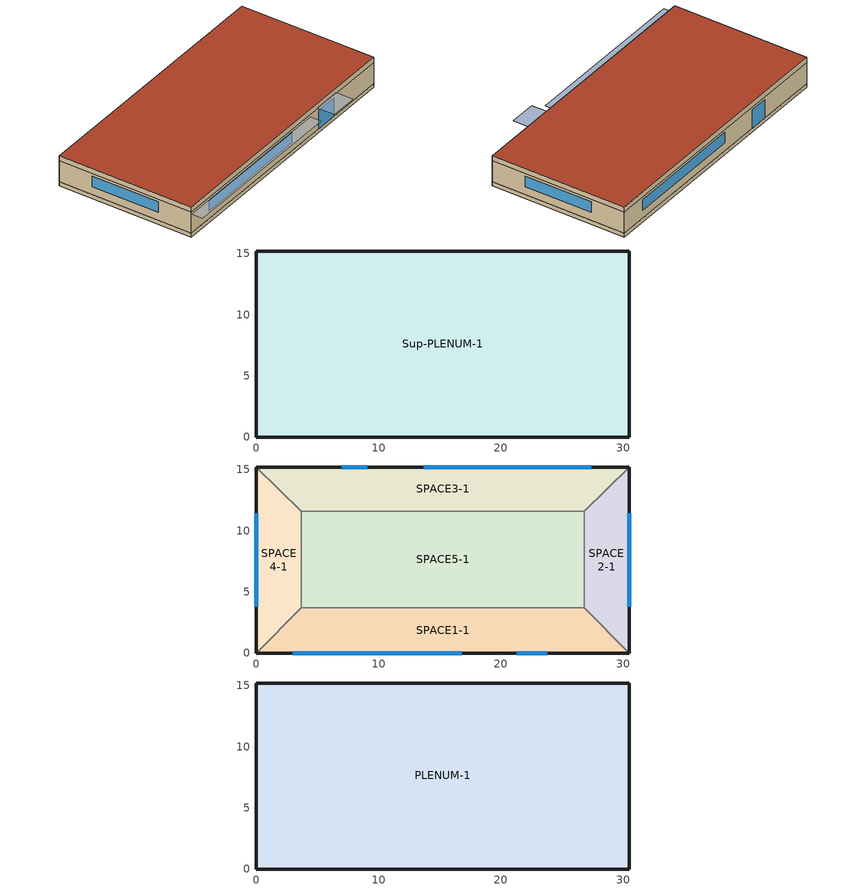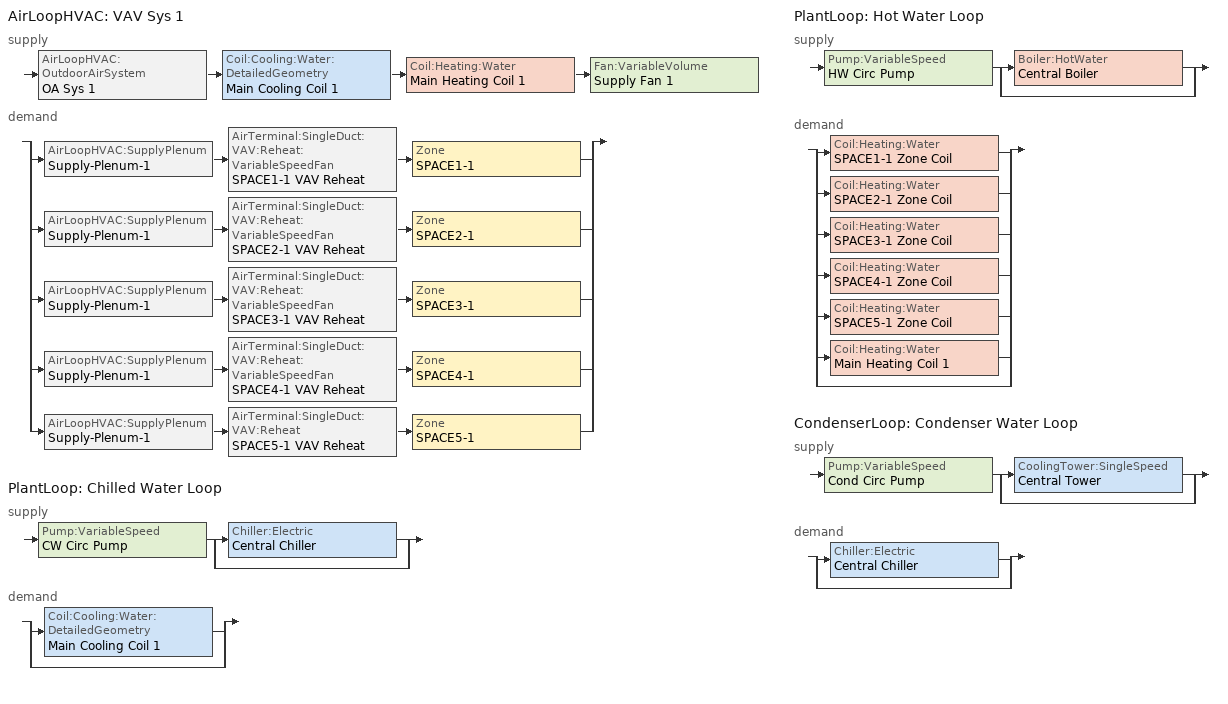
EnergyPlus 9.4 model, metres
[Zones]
Sup-PLENUM-1
 floor ground (FLOOR-SLAB-1): 30.5,15.2 30.5,0 0,0 0,15.2 z-0.45
 wall outside (WALL-1): 30.5,15.2 0,15.2 0,0 30.5,0 30.5,15.2 z-0.45:0
SPACE3-1
 floor to Sup-PLENUM-1 (CLNG-1): 26.8,11.6 3.7,11.6 0,15.2 30.5,15.2 z0
 wall outside (WALL-1): 30.5,15.2 0,15.2 z0:2.4
 wall to SPACE2-1 (INT-WALL-1): 26.8,11.6 30.5,15.2 z0:2.4
 wall to SPACE4-1 (INT-WALL-1): 0,15.2 3.7,11.6 z0:2.4
 wall to SPACE5-1 (INT-WALL-1): 3.7,11.6 26.8,11.6 z0:2.4
 window (Sgl Grey 3mm): 9.1,15.2 7,15.2 z0:2.1
 window (Dbl Clr 3mm/13mm Air): 27.4,15.2 13.7,15.2 z0.9:2.1
SPACE1-1
 floor to Sup-PLENUM-1 (CLNG-1): 26.8,3.7 30.5,0 0,0 3.7,3.7 z0
 wall outside (WALL-1): 0,0 30.5,0 z0:2.4
 wall to SPACE2-1 (INT-WALL-1): 30.5,0 26.8,3.7 z0:2.4
 wall to SPACE4-1 (INT-WALL-1): 3.7,3.7 0,0 z0:2.4
 wall to SPACE5-1 (INT-WALL-1): 26.8,3.7 3.7,3.7 z0:2.4
 window (Sgl Grey 3mm): 21.3,0 23.8,0 z0:2.1
 window (Dbl Clr 3mm/13mm Air): 3,0 16.8,0 z0.9:2.1
SPACE2-1
 floor to Sup-PLENUM-1 (CLNG-1): 26.8,11.6 30.5,15.2 30.5,0 26.8,3.7 z0
 wall outside (WALL-1): 30.5,0 30.5,15.2 z0:2.4
 wall to SPACE5-1 (INT-WALL-1): 26.8,11.6 26.8,3.7 z0:2.4
 window (Dbl Clr 3mm/13mm Air): 30.5,3.8 30.5,11.4 z0.9:2.1
SPACE4-1
 floor to Sup-PLENUM-1 (CLNG-1): 3.7,3.7 0,0 0,15.2 3.7,11.6 z0
 wall outside (WALL-1): 0,15.2 0,0 z0:2.4
 wall to SPACE5-1 (INT-WALL-1): 3.7,3.7 3.7,11.6 z0:2.4
 window (Dbl Clr 3mm/13mm Air): 0,11.4 0,3.8 z0.9:2.1
SPACE5-1
 floor to Sup-PLENUM-1 (CLNG-1): 26.8,11.6 26.8,3.7 3.7,3.7 3.7,11.6 z0
PLENUM-1
 floor to SPACE1-1 (CLNG-1): 26.8,3.7 30.5,0 0,0 3.7,3.7 z2.4
 floor to SPACE2-1 (CLNG-1): 26.8,11.6 30.5,15.2 30.5,0 26.8,3.7 z2.4
 floor to SPACE3-1 (CLNG-1): 26.8,11.6 3.7,11.6 0,15.2 30.5,15.2 z2.4
 floor to SPACE4-1 (CLNG-1): 3.7,3.7 0,0 0,15.2 3.7,11.6 z2.4
 floor to SPACE5-1 (CLNG-1): 26.8,11.6 26.8,3.7 3.7,3.7 3.7,11.6 z2.4
 wall outside (WALL-1): 30.5,15.2 0,15.2 0,0 30.5,0 30.5,15.2 z2.4:3
 roof outside (ROOF-1): 0,15.2 0,0 30.5,0 30.5,15.2 z3
shading: 0,-1.3 0,0 19.8,0 19.8,-1.3 z2.2; 21,-2 21,0 24.1,0 24.1,-2 z2.6
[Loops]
AirLoopHVAC 'VAV Sys 1'
 supply: AirLoopHVAC:OutdoorAirSystem 'OA Sys 1' > Coil:Cooling:Water:DetailedGeometry 'Main Cooling Coil 1' > Coil:Heating:Water 'Main Heating Coil 1' > Fan:VariableVolume 'Supply Fan 1'
 demand: split
  | AirLoopHVAC:SupplyPlenum 'Supply-Plenum-1' > AirTerminal:SingleDuct:VAV:Reheat:VariableSpeedFan 'SPACE1-1 VAV Reheat' > Zone 'SPACE1-1'
  | AirLoopHVAC:SupplyPlenum 'Supply-Plenum-1' > AirTerminal:SingleDuct:VAV:Reheat:VariableSpeedFan 'SPACE2-1 VAV Reheat' > Zone 'SPACE2-1'
  | AirLoopHVAC:SupplyPlenum 'Supply-Plenum-1' > AirTerminal:SingleDuct:VAV:Reheat:VariableSpeedFan 'SPACE3-1 VAV Reheat' > Zone 'SPACE3-1'
  | AirLoopHVAC:SupplyPlenum 'Supply-Plenum-1' > AirTerminal:SingleDuct:VAV:Reheat:VariableSpeedFan 'SPACE4-1 VAV Reheat' > Zone 'SPACE4-1'
  | AirLoopHVAC:SupplyPlenum 'Supply-Plenum-1' > AirTerminal:SingleDuct:VAV:Reheat 'SPACE5-1 VAV Reheat' > Zone 'SPACE5-1'
PlantLoop 'Chilled Water Loop'
 supply: Pump:VariableSpeed 'CW Circ Pump' > split
  | Chiller:Electric 'Central Chiller'
  | bypass
 demand: split
  | Coil:Cooling:Water:DetailedGeometry 'Main Cooling Coil 1'
  | bypass
PlantLoop 'Hot Water Loop'
 supply: Pump:VariableSpeed 'HW Circ Pump' > split
  | Boiler:HotWater 'Central Boiler'
  | bypass
 demand: split
  | Coil:Heating:Water 'SPACE1-1 Zone Coil'
  | Coil:Heating:Water 'SPACE2-1 Zone Coil'
  | Coil:Heating:Water 'SPACE3-1 Zone Coil'
  | Coil:Heating:Water 'SPACE4-1 Zone Coil'
  | Coil:Heating:Water 'SPACE5-1 Zone Coil'
  | Coil:Heating:Water 'Main Heating Coil 1'
  | bypass
CondenserLoop 'Condenser Water Loop'
 supply: Pump:VariableSpeed 'Cond Circ Pump' > split
  | CoolingTower:SingleSpeed 'Central Tower'
  | bypass
 demand: split
  | Chiller:Electric 'Central Chiller'
  | bypass
[Building]
Building: Loads convergence tolerance value=0.04; Maximum number of warmup days=25; Minimum number of warmup days=6; North axis=30; Solar distribution=FullExterior; Temperature convergence tolerance value=0.4; Terrain=City
[Site:GroundTemperature:BuildingSurface]
20.03, 20.03, 20.13, 20.3, 20.43, 20.52, 20.62, 20.77, 20.78, 20.55, 20.44, 20.2
[Site:Location]
CHICAGO_IL_USA TMY2-94846: Elevation=190; Latitude=41.78; Longitude=-87.75; Time zone=-6
[SizingPeriod:DesignDay] Barometric pressure=99063; Daylight saving time indicator=No; Humidity condition type=WetBulb; Rain indicator=No; Snow indicator=No; Solar model indicator=ASHRAEClearSky
Name | Daily dry bulb temperature range | Day of month | Day type | Maximum dry bulb temperature | Month | Sky clearness | Wetbulb or dewpoint at maximum dry bulb | Wind direction | Wind speed
CHICAGO_IL_USA Annual Cooling 1% Design Conditions DB/MCWB | 10.7 | 7 | SummerDesignDay | 31.5 | 7 | 1 | 23 | 230 | 5.3
CHICAGO_IL_USA Annual Heating 99% Design Conditions DB | 0 | 14 | WinterDesignDay | -17.3 | 1 | 0 | -17.3 | 270 | 4.9
[Construction]
CLNG-1: MAT-CLNG-1
Dbl Clr 3mm/13mm Air: CLEAR 3MM, AIR 13MM, CLEAR 3MM
FLOOR-SLAB-1: CC03
INT-WALL-1: GP02, AL21, GP02
ROOF-1: RG01, BR01, IN46, WD01
Sgl Grey 3mm: GREY 3MM
WALL-1: WD01, PW03, IN02, GP01
[Material] Thermal absorptance=0.9
Name | Conductivity | Density | Roughness | Solar absorptance | Specific heat | Thickness | Visible absorptance
BR01 | 0.162 | 1121 | VeryRough | 0.7 | 1464 | 0.0095 | 0.7
CC03 | 1.31 | 2243 | MediumRough | 0.65 | 837 | 0.1016 | 0.65
GP01 | 0.16 | 801 | MediumSmooth | 0.75 | 837 | 0.0127 | 0.75
GP02 | 0.16 | 801 | MediumSmooth | 0.75 | 837 | 0.0159 | 0.75
IN02 | 0.043 | 10 | Rough | 0.75 | 837 | 0.0901 | 0.75
IN46 | 0.023 | 24 | VeryRough | 0.5 | 1590 | 0.0762 | 0.5
PW03 | 0.115 | 545 | MediumSmooth | 0.78 | 1213 | 0.0127 | 0.78
RG01 | 1.442 | 881 | Rough | 0.65 | 1674 | 0.0127 | 0.65
WD01 | 0.115 | 513 | MediumSmooth | 0.78 | 1381 | 0.0191 | 0.78
[Material:AirGap]
AL21: Thermal resistance=0.157
[Material:NoMass]
MAT-CLNG-1: Roughness=Rough; Solar absorptance=0.65; Thermal absorptance=0.65; Thermal resistance=0.652259; Visible absorptance=0.65
[WindowMaterial:Gas]
AIR 13MM: Gas type=Air; Thickness=0.0127
[WindowMaterial:Glazing] Back side infrared hemispherical emissivity=0.84; Conductivity=0.9; Front side infrared hemispherical emissivity=0.84; Infrared transmittance at normal incidence=0; Optical data type=SpectralAverage; Thickness=0.003
Name | Back side solar reflectance at normal incidence | Back side visible reflectance at normal incidence | Front side solar reflectance at normal incidence | Front side visible reflectance at normal incidence | Solar transmittance at normal incidence | Visible transmittance at normal incidence
CLEAR 3MM | 0.075 | 0.081 | 0.075 | 0.081 | 0.837 | 0.898
GREY 3MM | 0.061 | 0.061 | 0.061 | 0.061 | 0.626 | 0.611
[AirLoopHVAC]
VAV Sys 1: Design supply air flow rate=Autosize
[AirLoopHVAC:ReturnPlenum]
Return-Plenum-1: Zone=PLENUM-1
[AirLoopHVAC:SupplyPlenum]
Supply-Plenum-1: Zone=Sup-PLENUM-1
[AirTerminal:SingleDuct:VAV:Reheat]
SPACE5-1 VAV Reheat: Availability schedule=ReheatCoilAvailSched; Constant minimum air flow fraction=0.3; Convergence tolerance=0.001; Damper heating action=ReverseWithLimits; Maximum air flow rate=Autosize; Maximum flow fraction during reheat=Autosize; Maximum flow per zone floor area during reheat=Autosize; Maximum hot water or steam flow rate=Autosize; Minimum hot water or steam flow rate=0; Reheat coil=SPACE5-1 Zone Coil; Zone minimum air flow input method=Constant
[AirTerminal:SingleDuct:VAV:Reheat:VariableSpeedFan] Availability schedule=ReheatCoilAvailSched; Heating convergence tolerance=0.001; Maximum cooling air flow rate=Autosize; Maximum heating air flow rate=Autosize; Maximum hot water or steam flow rate=Autosize; Minimum hot water or steam flow rate=0; Zone minimum air flow fraction=0.05
Name | Fan | Heating coil
SPACE1-1 VAV Reheat | SPACE1-1 Zone Fan | SPACE1-1 Zone Coil
SPACE2-1 VAV Reheat | SPACE2-1 Zone Fan | SPACE2-1 Zone Coil
SPACE3-1 VAV Reheat | SPACE3-1 Zone Fan | SPACE3-1 Zone Coil
SPACE4-1 VAV Reheat | SPACE4-1 Zone Fan | SPACE4-1 Zone Coil
[AvailabilityManager:Scheduled]
VAV Sys 1 Avail: Schedule=FanAvailSched
[Boiler:HotWater]
Central Boiler: Boiler flow mode=LeavingSetpointModulated; Design water flow rate=Autosize; Efficiency curve temperature evaluation variable=LeavingBoiler; Fuel type=NaturalGas; Maximum part load ratio=1.2; Minimum part load ratio=0; Nominal capacity=Autosize; Nominal thermal efficiency=0.8; Normalized boiler efficiency curve=BoilerEfficiency; Optimum part load ratio=1; Water outlet upper temperature limit=100
[Chiller:Electric]
Central Chiller: Chilled water outlet temperature lower limit=5; Chiller flow mode=LeavingSetpointModulated; Condenser type=WaterCooled; Design chilled water flow rate=Autosize; Design chilled water outlet temperature=6.667; Design condenser fluid flow rate=Autosize; Design condenser inlet temperature=29.44; Maximum part load ratio=1; Minimum part load ratio=0; Nominal capacity=Autosize; Nominal cop=3.2; Optimum part load ratio=0.65; Temperature rise coefficient=2.682759; Coefficient 1 of capacity ratio curve=0.944836; Coefficient 1 of full load ratio curve=0.03303; Coefficient 1 of power ratio curve=1.907846; Coefficient 2 of capacity ratio curve=-0.0570088; Coefficient 2 of full load ratio curve=0.6852; Coefficient 2 of power ratio curve=-1.20499; Coefficient 3 of capacity ratio curve=-0.00185486; Coefficient 3 of full load ratio curve=0.2818; Coefficient 3 of power ratio curve=0.263462
[Coil:Cooling:Water:DetailedGeometry]
Main Cooling Coil 1: Availability schedule=CoolingCoilAvailSched; Coil depth=Autosize; Fin diameter=Autosize; Fin surface area=Autosize; Maximum water flow rate=Autosize; Minimum airflow area=Autosize; Number of tubes per row=Autosize; Total tube inside area=Autosize; Tube outside surface area=Autosize
[Coil:Heating:Water] Availability schedule=ReheatCoilAvailSched; Maximum water flow rate=Autosize; Performance input method=UFactorTimesAreaAndDesignWaterFlowRate; Rated capacity=Autosize; Rated inlet air temperature=16.6; Rated inlet water temperature=82.2; Rated outlet air temperature=32.2; Rated outlet water temperature=71.1; U factor times area value=Autosize
Main Heating Coil 1; SPACE1-1 Zone Coil; SPACE2-1 Zone Coil; SPACE3-1 Zone Coil; SPACE4-1 Zone Coil; SPACE5-1 Zone Coil
[CondenserEquipmentList]
All Towers: Central Tower, CoolingTower:SingleSpeed
[CondenserEquipmentOperationSchemes]
Tower Loop Operation: Control scheme 1=Year Round Tower Operation; Control scheme 1 schedule=PlantOnSched
[CondenserLoop]
Condenser Water Loop: Condenser equipment operation scheme=Tower Loop Operation; Condenser loop volume=Autocalculate; Fluid type=Water; Load distribution scheme=SequentialLoad; Maximum loop flow rate=Autosize; Maximum loop temperature=80; Minimum loop flow rate=0; Minimum loop temperature=10
[Controller:OutdoorAir]
OA Controller 1: Economizer control action type=ModulateFlow; Economizer control type=FixedDryBulb; Economizer maximum limit dry bulb temperature=19; Economizer minimum limit dry bulb temperature=4; Lockout type=NoLockout; Maximum outdoor air flow rate=Autosize; Minimum limit type=FixedMinimum; Minimum outdoor air flow rate=Autosize; Minimum outdoor air schedule=Min OA Sched
[Controller:WaterCoil] Actuator variable=Flow; Control variable=Temperature; Controller convergence tolerance=0.002; Maximum actuated flow=Autosize; Minimum actuated flow=0
Name | Action
Central Cooling Coil Contoller 1 | Reverse
Central Heating Coil Contoller 1 | Normal
[CoolingTower:SingleSpeed]
Central Tower: Design air flow rate=Autosize; Design fan power=Autosize; Design u factor times area value=Autosize; Design water flow rate=Autosize; Free convection regime air flow rate=0; Free convection regime u factor times area value=0
[DesignSpecification:OutdoorAir] Outdoor air flow per person=0.00944; Outdoor air flow per zone=0; Outdoor air flow per zone floor area=0; Outdoor air method=Flow/Person
SZ DSOA SPACE1-1; SZ DSOA SPACE2-1; SZ DSOA SPACE3-1; SZ DSOA SPACE4-1; SZ DSOA SPACE5-1
[ElectricEquipment] Design level calculation method=EquipmentLevel; Fraction latent=0; Fraction lost=0; Fraction radiant=0.58; Schedule=EQUIP-1
Name | Zone or zonelist | Design level
SPACE1-1 ElecEq 1 | SPACE1-1 | 1056
SPACE2-1 ElecEq 1 | SPACE2-1 | 456
SPACE3-1 ElecEq 1 | SPACE3-1 | 1056
SPACE4-1 ElecEq 1 | SPACE4-1 | 456
SPACE5-1 ElecEq 1 | SPACE5-1 | 1976
[Fan:SystemModel] Availability schedule=FanAvailSched; Design electric power consumption=Autosize; Design maximum air flow rate=Autosize; Design power sizing method=TotalEfficiencyAndPressure; Design pressure rise=125; Electric power function of flow fraction curve=VAV Fan Curve; Electric power minimum flow rate fraction=0; End use subcategory=ATU Fan Energy; Fan total efficiency=0.7; Motor efficiency=0.9; Motor in air stream fraction=1; Speed control method=Continuous
SPACE1-1 Zone Fan; SPACE2-1 Zone Fan; SPACE3-1 Zone Fan; SPACE4-1 Zone Fan
[Fan:VariableVolume]
Supply Fan 1: Availability schedule=FanAvailSched; Fan power coefficient 1=0.00153028; Fan power coefficient 2=0.00520806; Fan power coefficient 3=1.10862; Fan power coefficient 4=-0.116356; Fan power coefficient 5=0; Fan power minimum flow fraction=0.25; Fan power minimum flow rate input method=Fraction; Fan total efficiency=0.7; Maximum flow rate=Autosize; Motor efficiency=0.9; Motor in airstream fraction=1; Pressure rise=250
[Lights] Design level calculation method=LightingLevel; End use subcategory=GeneralLights; Fraction radiant=0.37; Fraction replaceable=0; Fraction visible=0.18; Return air fraction=0.15; Schedule=LIGHTS-1
Name | Zone or zonelist | Lighting level
SPACE1-1 Lights 1 | SPACE1-1 | 1584
SPACE2-1 Lights 1 | SPACE2-1 | 684
SPACE3-1 Lights 1 | SPACE3-1 | 1584
SPACE4-1 Lights 1 | SPACE4-1 | 684
SPACE5-1 Lights 1 | SPACE5-1 | 2964
[People] Activity level schedule=ActSchd; Fraction radiant=0.6; Number of people calculation method=People; Number of people schedule=OCCUPY-1
Name | Zone or zonelist | Number of people
SPACE1-1 People 1 | SPACE1-1 | 11
SPACE2-1 People 1 | SPACE2-1 | 5
SPACE3-1 People 1 | SPACE3-1 | 11
SPACE4-1 People 1 | SPACE4-1 | 5
SPACE5-1 People 1 | SPACE5-1 | 20
[PlantEquipmentList]
Cooling Plant: Central Chiller, Chiller:Electric
heating plant: Central Boiler, Boiler:HotWater
[PlantEquipmentOperation:CoolingLoad] Load range 1 lower limit=0
Name | Load range 1 upper limit | Range 1 equipment list
Central Chiller Only | 900000 | Cooling Plant
Year Round Tower Operation | 90000000 | All Towers
[PlantEquipmentOperation:HeatingLoad]
Central Boiler Only: Load range 1 lower limit=0; Load range 1 upper limit=1000000; Range 1 equipment list=heating plant
[PlantEquipmentOperationSchemes] Control scheme 1 schedule=PlantOnSched
Name | Control scheme 1
CW Loop Operation | Central Chiller Only
Hot Loop Operation | Central Boiler Only
[PlantLoop] Fluid type=Water; Load distribution scheme=SequentialLoad; Maximum loop flow rate=Autosize; Minimum loop flow rate=0; Plant loop volume=Autocalculate
Name | Maximum loop temperature | Minimum loop temperature | Plant equipment operation scheme
Chilled Water Loop | 98 | 1 | CW Loop Operation
Hot Water Loop | 100 | 10 | Hot Loop Operation
[Pump:VariableSpeed] Design maximum flow rate=Autosize; Design minimum flow rate=0; Design power consumption=Autosize; Design pump head=179352; Fraction of motor inefficiencies to fluid stream=0; Motor efficiency=0.9; Pump control type=Intermittent; Coefficient 1 of the part load performance curve=0; Coefficient 2 of the part load performance curve=1; Coefficient 3 of the part load performance curve=0; Coefficient 4 of the part load performance curve=0
Name | Pump flow rate schedule
CW Circ Pump; Cond Circ Pump | CoolingPumpAvailSched
HW Circ Pump
[RoomAirModelType] Air temperature coupling strategy=Direct
Name | Zone | Room air modeling type
SPACE1-1 RoomAir Model | SPACE1-1 | UnderFloorAirDistributionExterior
SPACE2-1 RoomAir Model | SPACE2-1 | UnderFloorAirDistributionExterior
SPACE3-1 RoomAir Model | SPACE3-1 | UnderFloorAirDistributionExterior
SPACE4-1 RoomAir Model | SPACE4-1 | UnderFloorAirDistributionExterior
SPACE5-1 RoomAir Model | SPACE5-1 | UnderFloorAirDistributionInterior
[RoomAirSettings:UnderFloorAirDistributionExterior] Coefficient a in formula kc a gamma b c d gamma e gamma 2=Autocalculate; Coefficient b in formula kc a gamma b c d gamma e gamma 2=Autocalculate; Coefficient c in formula kc a gamma b c d gamma e gamma 2=Autocalculate; Coefficient d in formula kc a gamma b c d gamma e gamma 2=Autocalculate; Coefficient e in formula kc a gamma b c d gamma e gamma 2=Autocalculate; Design effective area of diffuser=Autocalculate; Diffuser slot angle from vertical=Autocalculate; Floor diffuser type=LinearBarGrille; Number of diffusers per zone=Autocalculate; Power per plume=Autocalculate; Temperature difference threshold for reporting=0.001; Transition height=1.7
Name | Zone
RoomAirSettings:UnderFloorAirDistributionExterior 1 | SPACE1-1
RoomAirSettings:UnderFloorAirDistributionExterior 2 | SPACE2-1
RoomAirSettings:UnderFloorAirDistributionExterior 3 | SPACE3-1
RoomAirSettings:UnderFloorAirDistributionExterior 4 | SPACE4-1
[RoomAirSettings:UnderFloorAirDistributionInterior]
RoomAirSettings:UnderFloorAirDistributionInterior 1: Zone=SPACE5-1; Coefficient a=Autocalculate; Coefficient b=Autocalculate; Coefficient c=Autocalculate; Coefficient d=Autocalculate; Coefficient e=Autocalculate; Design effective area of diffuser=Autocalculate; Diffuser slot angle from vertical=Autocalculate; Floor diffuser type=Swirl; Number of diffusers=Autocalculate; Power per plume=Autocalculate; Temperature difference threshold for reporting=0.001; Transition height=1.7
[SetpointManager:FollowOutdoorAirTemperature]
MyCondenserControl: Control variable=Temperature; Maximum setpoint temperature=80; Minimum setpoint temperature=10; Offset temperature difference=0; Reference temperature type=OutdoorAirWetBulb; Setpoint node or nodelist=Condenser Supply Outlet Node
[SetpointManager:MixedAir]
Mixed Air Temp Manager 1: Control variable=Temperature; Setpoint node or nodelist=Main Branch SetPoint Node List
[SetpointManager:Scheduled] Control variable=Temperature
Name | Schedule | Setpoint node or nodelist
Central Boiler Setpoint Manager | HW Loop Temp Schedule | Central Boiler Outlet Node
Central Chiller Setpoint Manager | CW Loop Temp Schedule | Central Chiller Outlet Node
Chilled Water Loop Setpoint Manager | CW Loop Temp Schedule | Chilled Water Loop Setpoint Node List
Hot Water Loop Setpoint Manager | HW Loop Temp Schedule | Hot Water Loop Setpoint Node List
Supply Air Temp Manager 1 | Seasonal Reset Supply Air Temp Sch | Supply Air Temp Nodes 1
[Sizing:Plant]
Name | Design loop exit temperature | Loop design temperature difference | Loop type
Hot Water Loop | 82 | 11 | Heating
Chilled Water Loop | 11 | 6.67 | Cooling
Condenser Water Loop | 29.4 | 5.6 | Condenser
[Sizing:System]
VAV Sys 1: 100 outdoor air in cooling=No; 100 outdoor air in heating=No; Central cooling capacity control method=VAV; Central cooling design supply air humidity ratio=0.008; Central cooling design supply air temperature=17.2; Central heating design supply air humidity ratio=0.008; Central heating design supply air temperature=17.2; Central heating maximum system air flow ratio=0.3; Cooling design capacity=Autosize; Cooling design capacity method=CoolingDesignCapacity; Cooling supply air flow rate=0; Cooling supply air flow rate method=DesignDay; Design outdoor air flow rate=Autosize; Heating design capacity=Autosize; Heating design capacity method=HeatingDesignCapacity; Heating supply air flow rate=0; Heating supply air flow rate method=DesignDay; Precool design humidity ratio=0.008; Precool design temperature=11; Preheat design humidity ratio=0.008; Preheat design temperature=7; Type of load to size on=Sensible; Type of zone sum to use=NonCoincident; Zone maximum outdoor air fraction=1
[Sizing:Zone] Account for dedicated outdoor air system=No; Cooling design air flow method=DesignDay; Cooling design air flow rate=0; Dedicated outdoor air high setpoint temperature for design=Autosize; Dedicated outdoor air low setpoint temperature for design=Autosize; Dedicated outdoor air system control strategy=NeutralSupplyAir; Heating design air flow method=DesignDay; Heating design air flow rate=0; Zone cooling design supply air humidity ratio=0.009; Zone cooling design supply air temperature=19; Zone cooling design supply air temperature input method=SupplyAirTemperature; Zone cooling sizing factor=0; Zone heating design supply air humidity ratio=0.004; Zone heating design supply air temperature=50; Zone heating design supply air temperature input method=SupplyAirTemperature; Zone heating sizing factor=0
Name | Design specification outdoor air object
SPACE1-1 | SZ DSOA SPACE1-1
SPACE2-1 | SZ DSOA SPACE2-1
SPACE3-1 | SZ DSOA SPACE3-1
SPACE4-1 | SZ DSOA SPACE4-1
SPACE5-1 | SZ DSOA SPACE5-1
[ThermostatSetpoint:DualSetpoint]
DualSetPoint: Cooling setpoint temperature schedule=Clg-SetP-Sch; Heating setpoint temperature schedule=Htg-SetP-Sch
[ThermostatSetpoint:SingleCooling]
CoolingSetpoint: Setpoint temperature schedule=Clg-SetP-Sch
[ThermostatSetpoint:SingleHeating]
HeatingSetpoint: Setpoint temperature schedule=Htg-SetP-Sch
[Zone] Multiplier=1; Type=1
Name | Ceiling height | Volume
PLENUM-1 | 0.6096 | 283.2
SPACE1-1; SPACE3-1 | 2.4384 | 239.247
SPACE2-1; SPACE4-1 | 2.4384 | 103.311
SPACE5-1 | 2.4384 | 447.683
Sup-PLENUM-1 | 0.45 | 208.6
[ZoneControl:Thermostat] Control 1=CoolingSetPoint; Control 2=HeatingSetpoint; Control 3=DualSetPoint; Control type schedule=Zone Control Type Sched
Name | Zone or zonelist
SPACE1-1 Control | SPACE1-1
SPACE2-1 Control | SPACE2-1
SPACE3-1 Control | SPACE3-1
SPACE4-1 Control | SPACE4-1
SPACE5-1 Control | SPACE5-1
[Zone equipment]
SPACE1-1: SPACE1-1 VAV Reheat
SPACE2-1: SPACE2-1 VAV Reheat
SPACE3-1: SPACE3-1 VAV Reheat
SPACE4-1: SPACE4-1 VAV Reheat
SPACE5-1: SPACE5-1 VAV Reheat
[ZoneInfiltration:DesignFlowRate] Constant term coefficient=0; Design flow rate calculation method=Flow/Zone; Schedule=INFIL-SCH; Temperature term coefficient=0; Velocity squared term coefficient=0; Velocity term coefficient=0.2237
Name | Zone or zonelist | Design flow rate
SPACE1-1 Infil 1 | SPACE1-1 | 0.0167
SPACE2-1 Infil 1 | SPACE2-1 | 0.00717
SPACE3-1 Infil 1 | SPACE3-1 | 0.0167
SPACE4-1 Infil 1 | SPACE4-1 | 0.00717
SPACE5-1 Infil 1 | SPACE5-1 | 0.031089
[Curve:Quadratic]
BoilerEfficiency: Maximum value of x=1; Minimum value of x=0; Coefficient1 constant=1; Coefficient2 x=0; Coefficient3 x 2=0
[Curve:Quartic]
VAV Fan Curve: Input unit type for x=Dimensionless; Maximum curve output=1; Maximum value of x=1; Minimum curve output=0; Minimum value of x=0; Output unit type=Dimensionless; Coefficient1 constant=0.00153028; Coefficient2 x=0.00520806; Coefficient3 x 2=1.10862; Coefficient4 x 3=-0.116356; Coefficient5 x 4=0
[Schedule:Compact]
ActSchd: Through: 12/31, For: Alldays, Until: 24:00, 117.24
CW Loop Temp Schedule: Through: 12/31, For: Alldays, Until: 24:00, 11
Clg-SetP-Sch: Through: 12/31, For: Weekdays CustomDay1 CustomDay2, Until: 7:00, 40, Until: 18:00, 24.9, Until: 24:00, 40, For: Weekends Holidays, Until: 7:00, 40, Until: 13:00, 24.9, Until: 24:00, 32.2, For: SummerDesignDay, Until: 24:00, 24.9, For: WinterDesignDay, Until: 24:00, 40
CoolingCoilAvailSched: Through: 3/31, For: Alldays, Until: 24:00, 0, Through: 9/30, For: Weekdays, Until: 7:00, 0, Until: 17:00, 1, Until: 24:00, 0, For: Weekends Holidays CustomDay1 CustomDay2, Until: 24:00, 0, For: SummerDesignDay WinterDesignDay, Until: 24:00, 1, Through: 12/31, For: Alldays, Until: 24:00, 0
CoolingPumpAvailSched: Through: 3/31, For: Alldays, Until: 24:00, 0, Through: 9/30, For: Alldays, Until: 24:00, 1, Through: 12/31, For: Alldays, Until: 24:00, 0
EQUIP-1: Through: 12/31, For: Weekdays SummerDesignDay CustomDay1 CustomDay2, Until: 8:00, 0.02, Until: 9:00, 0.4, Until: 14:00, 0.9, Until: 15:00, 0.8, Until: 16:00, 0.7, Until: 18:00, 0.5, Until: 20:00, 0.3, Until: 24:00, 0.02, For: Saturday Sunday Holidays WinterDesignDay, Until: 24:00, 0.2
FanAvailSched: Through: 3/31, For: AllDays, Until: 24:00, 1, Through: 9/30, For: Weekdays, Until: 7:00, 0, Until: 17:00, 1, Until: 24:00, 0, For: Weekends Holidays CustomDay1 CustomDay2, Until: 24:00, 0, For: SummerDesignDay WinterDesignDay, Until: 24:00, 1, Through: 12/31, For: AllDays, Until: 24:00, 1
HW Loop Temp Schedule: Through: 12/31, For: Alldays, Until: 24:00, 82
Htg-SetP-Sch: Through: 12/31, For: Weekdays CustomDay1 CustomDay2, Until: 7:00, 12.8, Until: 18:00, 21.1, Until: 24:00, 12.8, For: Weekends Holidays, Until: 7:00, 12.8, Until: 13:00, 21.1, Until: 24:00, 12.8, For: SummerDesignDay, Until: 24:00, 12.8, For: WinterDesignDay, Until: 24:00, 21.1
INFIL-SCH: Through: 3/31, For: Alldays, Until: 24:00, 1, Through: 10/31, For: Alldays, Until: 24:00, 0, Through: 12/31, For: Alldays, Until: 24:00, 1
LIGHTS-1: Through: 12/31, For: Weekdays SummerDesignDay CustomDay1 CustomDay2, Until: 8:00, 0.05, Until: 9:00, 0.9, Until: 10:00, 0.95, Until: 11:00, 1, Until: 12:00, 0.95, Until: 13:00, 0.8, Until: 14:00, 0.9, Until: 18:00, 1, Until: 19:00, 0.6, Until: 20:00, 0.2, Until: 21:00, 0.2, Until: 24:00, 0.05, For: Saturday Sunday Holidays WinterDesignDay, Until: 24:00, 0.05
Min OA Sched: Through: 12/31, For: Weekdays, Until: 6:00, 0.02, Until: 18:00, 1, Until: 24:00, 0.02, For: Weekends SummerDesignDay WinterDesignDay CustomDay1 CustomDay2 Holidays, Until: 24:00, 0.02
OCCUPY-1: Through: 12/31, For: Weekdays SummerDesignDay CustomDay1 CustomDay2, Until: 8:00, 0, Until: 11:00, 1, Until: 12:00, 0.8, Until: 13:00, 0.4, Until: 14:00, 0.8, Until: 18:00, 1, Until: 19:00, 0.5, Until: 21:00, 0.1, Until: 24:00, 0, For: Saturday Sunday Holidays WinterDesignDay, Until: 24:00, 0
PlantOnSched: Through: 12/31, For: Alldays, Until: 24:00, 1
ReheatCoilAvailSched: Through: 3/31, For: Alldays, Until: 24:00, 1, Through: 9/30, For: Weekdays, Until: 7:00, 0, Until: 17:00, 1, Until: 24:00, 0, For: SummerDesignDay WinterDesignDay, Until: 24:00, 1, For: Weekends Holidays CustomDay1 CustomDay2, Until: 24:00, 0, Through: 12/31, For: Alldays, Until: 24:00, 1
Seasonal Reset Supply Air Temp Sch: Through: 3/31, For: Alldays, Until: 24:00, 17.2, Through: 9/30, For: Alldays, Until: 24:00, 17.2, Through: 12/31, For: Alldays, Until: 24:00, 17.2
Zone Control Type Sched: Through: 12/31, For: Weekdays Weekends Holidays CustomDay1 CustomDay2, Until: 24:00, 4, For: SummerDesignDay, Until: 24:00, 2, For: WinterDesignDay, Until: 24:00, 1
